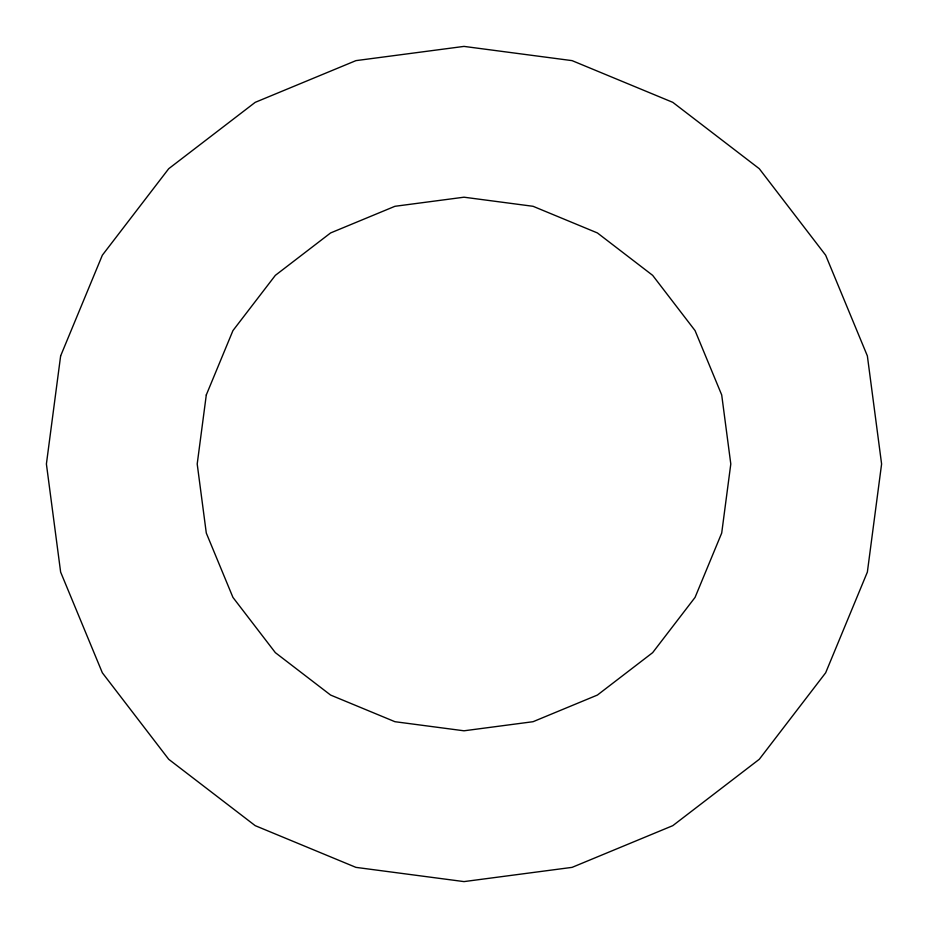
<?xml version="1.0" encoding="UTF-8"?>
<svg xmlns="http://www.w3.org/2000/svg" width="928" height="928" viewBox="0 0 928 928"><rect width="100%" height="100%" fill="white"/><g stroke="black" fill="none" stroke-linecap="round" stroke-linejoin="round"><path stroke-width="1.39" d="M60.633 355.923L46.4 464L60.633 572.077L102.347 672.8L168.71 759.29L255.2 825.653L355.923 867.367L464 881.6L572.077 867.367L672.8 825.653L759.29 759.29L825.653 672.8L867.367 572.077L881.6 464L867.367 355.923L825.653 255.2L759.29 168.71L672.8 102.347L572.077 60.633L464 46.4L355.923 60.633L255.2 102.347L168.71 168.71L102.347 255.2L60.633 355.923M206.294 394.945L197.2 464L206.294 533.055L232.94 597.4L275.349 652.651L330.6 695.06L394.945 721.706L464 730.8L533.055 721.706L597.4 695.06L652.651 652.651L695.06 597.4L721.706 533.055L730.8 464L721.706 394.945L695.06 330.6L652.651 275.349L597.4 232.94L533.055 206.294L464 197.2L394.945 206.294L330.6 232.94L275.349 275.349L232.94 330.6L206.294 394.945"/></g></svg>
